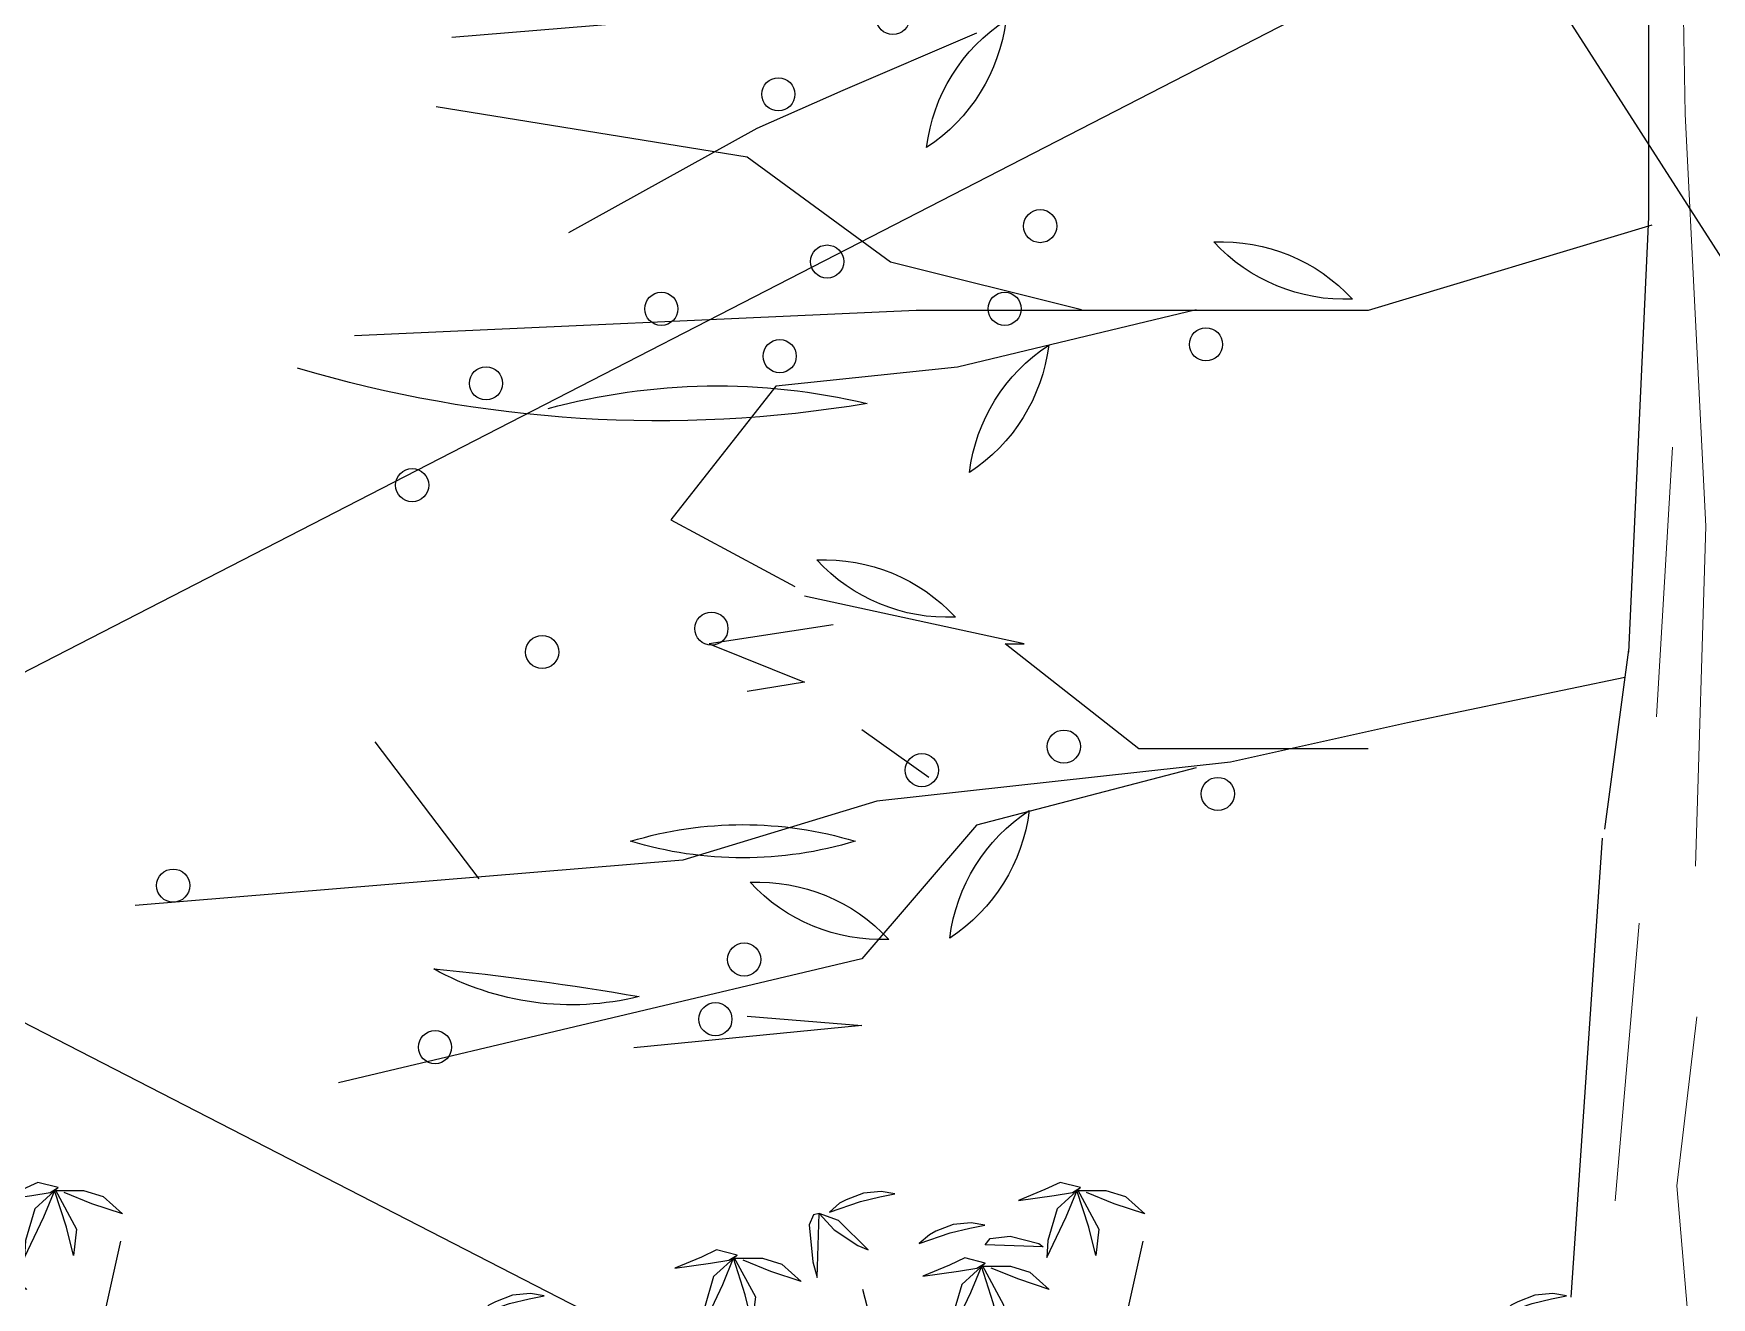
# Model space of a CAD drawing. Extents: x -1568 to -728, y -1287 to -990.
# Drawn here: x -929.13 to -921.56, y -1142.89 to -1137.19 of the extents above; entities that cross this region are included whole.
import ezdxf

# ---------------------------------------------------------------- set-up
doc = ezdxf.new("R2010")
doc.units = 0
doc.header["$LTSCALE"] = 5
doc.layers.get('0').update_dxf_attribs({"linetype": 'CONTINUOUS'})
doc.layers.add('LV', color=3, linetype='CONTINUOUS')
doc.layers.add('标注', color=4, linetype='CONTINUOUS', lineweight=15)

# ---------------------------------------------------------------- blocks, each defined once
blk = doc.blocks.new('tree104')
at = {"color": 0}
for points in [[(-3650, 22161), (-3949, 22235), (-4174, 22131), (-4563, 21966), (-4039, 22041), (-3770, 22086), (-3650, 22161), (-3994, 21847), (-4129, 21383), (-4144, 21129), (-3859, 21727), (-3695, 22131), (-3381, 21547), (-3425, 21159), (-3530, 21577), (-3702, 22113), (-3276, 22116), (-2991, 22026), (-2707, 21772), (-3156, 21921), (-3560, 22086)], [(-6377, 22067), (-6578, 22102), (-6839, 22076), (-7092, 21980), (-7188, 21927), (-7337, 21796), (-6883, 21953), (-6595, 22023), (-6377, 22067)], [(-7487, 21778), (-7570, 21758), (-7633, 21611), (-7581, 21068), (-7518, 20839), (-7487, 21778), (-7267, 21538), (-6922, 21309), (-6766, 21246), (-7204, 21674), (-7487, 21778)], [(-5057, 21606), (-5258, 21641), (-5520, 21615), (-5773, 21519), (-5869, 21466), (-6017, 21335), (-5563, 21492), (-5275, 21562), (-5057, 21606)], [(-5049, 21318), (-4975, 21412), (-4682, 21444), (-4263, 21339), (-4200, 21287), (-5049, 21318)], [(-8694, 21167), (-8993, 21242), (-9218, 21137), (-9607, 20973), (-9083, 21048), (-8814, 21093), (-8694, 21167), (-9038, 20853), (-9173, 20390), (-9188, 20135), (-8904, 20734), (-8739, 21137), (-8425, 20554), (-8470, 20165), (-8574, 20584), (-8746, 21120), (-8320, 21122), (-8036, 21033), (-7751, 20778), (-8200, 20928), (-8604, 21093)], [(-3260, 18994), (-2729, 21373)], [(-5051, 21050), (-5350, 21125), (-5575, 21020), (-5964, 20856), (-5440, 20930), (-5171, 20975), (-5051, 21050), (-5395, 20736), (-5530, 20272), (-5545, 20018), (-5260, 20616), (-5096, 21020), (-4781, 20437), (-4826, 20048), (-4931, 20467), (-5103, 21003), (-4677, 21005), (-4392, 20916), (-4108, 20661), (-4557, 20811), (-4961, 20975)], [(-6137, 17921), (-6846, 20663)], [(3486, 20569), (3285, 20604), (3023, 20578), (2770, 20482), (2674, 20429), (2526, 20298), (2980, 20455), (3268, 20525), (3486, 20569)]]:
    blk.add_lwpolyline(points, dxfattribs=at)
blk = doc.blocks.new('shu')
at = {"color": 72}
for p, q in [((-1380.178, -1069.2039), (-1380.2245, -1071.8993)), ((-1380.2245, -1071.8993), (-1380.3175, -1073.7581)), ((-1380.1668, -1073.4018), (-1380.0941, -1074.618)), ((-1380.3175, -1073.7581), (-1380.271, -1075.2917)), ((-1380.0165, -1075.548), (-1379.9075, -1076.8005)), ((-1380.2767, -1075.9708), (-1380.1858, -1076.7332)), ((-1380.1858, -1076.7332), (-1380.2403, -1077.3686))]:
    blk.add_line(p, q, dxfattribs=at)
at = {"layer": 'LV', "color": 72}
for p, q in [((-1380.0597, -1072.363), (-1380.0597, -1070.5434)), ((-1376.467, -1071.4047), (-1374.6606, -1071.5533)), ((-1377.0271, -1071.5338), (-1376.4239, -1071.7921)), ((-1376.4239, -1071.7921), (-1376.0362, -1071.9642)), ((-1375.9931, -1072.0933), (-1374.5895, -1071.866)), ((-1376.0362, -1071.9642), (-1375.1868, -1072.4344)), ((-1376.6393, -1072.5668), (-1375.9931, -1072.0933)), ((-1379.9698, -1074.3262), (-1380.0597, -1072.363)), ((-1380.0731, -1072.3991), (-1378.7935, -1072.785)), ((-1377.501, -1072.782), (-1376.6393, -1072.5668)), ((-1378.7935, -1072.785), (-1377.9071, -1072.785)), ((-1378.018, -1072.782), (-1376.9409, -1073.0402)), ((-1377.9071, -1072.785), (-1376.7549, -1072.785)), ((-1376.7549, -1072.785), (-1374.2214, -1072.8985)), ((-1376.9409, -1073.0402), (-1376.1223, -1073.1263)), ((-1376.1223, -1073.1263), (-1375.6484, -1073.7289)), ((-1375.6484, -1073.7289), (-1376.2081, -1074.0301)), ((-1377.2425, -1074.2884), (-1376.2516, -1074.0732)), ((-1376.3808, -1074.2023), (-1375.8208, -1074.2884)), ((-1377.7595, -1074.7618), (-1377.1563, -1074.2884)), ((-1377.1563, -1074.2884), (-1377.2425, -1074.2884)), ((-1375.8208, -1074.2884), (-1376.2512, -1074.4605)), ((-1379.8609, -1075.1244), (-1379.9698, -1074.315)), ((-1379.9517, -1074.4394), (-1378.9707, -1074.6444)), ((-1376.2512, -1074.4605), (-1375.9927, -1074.5036)), ((-1378.9707, -1074.6444), (-1378.173, -1074.8215)), ((-1376.8117, -1074.8909), (-1376.5097, -1074.6757)), ((-1374.313, -1074.7296), (-1374.7824, -1075.3486)), ((-1378.7935, -1074.7618), (-1377.7595, -1074.7618)), ((-1378.173, -1074.8215), (-1376.5776, -1074.9986)), ((-1378.018, -1074.8479), (-1377.0271, -1075.1061)), ((-1376.5776, -1074.9986), (-1375.7019, -1075.2643)), ((-1377.0271, -1075.1061), (-1376.5101, -1075.7087)), ((-1379.7103, -1077.2358), (-1379.8508, -1075.1647)), ((-1375.7019, -1075.2643), (-1373.2323, -1075.4688)), ((-1376.5101, -1075.7087), (-1374.1492, -1076.268)), ((-1375.9931, -1075.967), (-1376.5097, -1076.01)), ((-1376.5097, -1076.01), (-1375.4807, -1076.1112))]:
    blk.add_line(p, q, dxfattribs=at)
for centre, radius, start, end in [((-1377.5992, -1072.1469), 0.8031, 6.96973, 56.8145), ((-1376.3625, -1071.3774), 0.8031, 186.96973, 236.8145), ((-1376.6501, -1071.4651), 0.0748, 180, 0), ((-1376.1332, -1071.8094), 0.0748, 0, 180), ((-1376.1332, -1071.8094), 0.0748, 180, 0), ((-1377.3145, -1072.4039), 0.0748, 0, 180), ((-1377.3145, -1072.4039), 0.0748, 180, 0), ((-1378.1325, -1073.2776), 0.8031, 87.49918, 137.34396), ((-1378.6881, -1071.9311), 0.8031, 267.49918, 317.34396), ((-1376.3531, -1072.564), 0.0748, 0, 180), ((-1376.3531, -1072.564), 0.0748, 180, 0), ((-1377.1543, -1072.7774), 0.0748, 0, 180), ((-1375.6053, -1072.7774), 0.0748, 0, 180), ((-1377.1543, -1072.7774), 0.0748, 180, 0), ((-1375.6053, -1072.7774), 0.0748, 180, 0), ((-1378.0623, -1072.9375), 0.0748, 0, 180), ((-1376.1394, -1072.9908), 0.0748, 0, 180), ((-1378.0623, -1072.9375), 0.0748, 180, 0), ((-1377.7923, -1073.6131), 0.8031, 6.96973, 56.8145), ((-1376.5556, -1072.8435), 0.8031, 186.96973, 236.8145), ((-1376.1394, -1072.9908), 0.0748, 180, 0), ((-1375.5933, -1067.5908), 5.6916, 260.49532, 286.63802), ((-1374.8144, -1073.1132), 0.0748, 0, 180), ((-1375.8583, -1076.0225), 2.8979, 74.72018, 103.46608), ((-1374.8144, -1073.1132), 0.0748, 180, 0), ((-1374.4814, -1073.5726), 0.0748, 0, 180), ((-1374.4814, -1073.5726), 0.0748, 180, 0), ((-1376.3414, -1074.7121), 0.8031, 87.49918, 137.34396), ((-1376.897, -1073.3656), 0.8031, 267.49918, 317.34396), ((-1375.8312, -1074.2196), 0.0748, 0, 180), ((-1375.8312, -1074.2196), 0.0748, 180, 0), ((-1375.0681, -1074.3252), 0.0748, 0, 180), ((-1375.0681, -1074.3252), 0.0748, 180, 0), ((-1377.4213, -1074.7517), 0.0748, 0, 180), ((-1377.4213, -1074.7517), 0.0748, 180, 0), ((-1376.7804, -1074.8584), 0.0748, 0, 180), ((-1378.1157, -1074.9652), 0.0748, 0, 180), ((-1376.7804, -1074.8584), 0.0748, 180, 0), ((-1378.1157, -1074.9652), 0.0748, 180, 0), ((-1377.7041, -1075.7127), 0.8031, 6.96973, 56.8145), ((-1376.4674, -1074.9431), 0.8031, 186.96973, 236.8145), ((-1375.9731, -1076.8574), 1.7536, 73.2066, 106.7934), ((-1375.9731, -1073.4998), 1.7536, 253.2066, 286.7934), ((-1373.4032, -1075.3787), 0.0748, 0, 180), ((-1376.0407, -1076.1658), 0.8031, 87.49918, 137.34396), ((-1376.5963, -1074.8193), 0.8031, 267.49918, 317.34396), ((-1373.4032, -1075.3787), 0.0748, 180, 0), ((-1375.9792, -1075.7122), 0.0748, 0, 180), ((-1375.9792, -1075.7122), 0.0748, 180, 0), ((-1373.3281, -1088.4898), 12.7971, 95.6087, 99.79431), ((-1375.2, -1074.6473), 1.2691, 256.09509, 299.30792), ((-1375.8493, -1075.9814), 0.0748, 0, 180), ((-1375.8493, -1075.9814), 0.0748, 180, 0), ((-1374.5845, -1076.1075), 0.0748, 0, 180), ((-1374.5845, -1076.1075), 0.0748, 180, 0)]:
    blk.add_arc(centre, radius, start, end, dxfattribs=at)

msp = doc.modelspace()

# ---------------------------------------------------------------- linework, layer by layer
for p, q in [((-925.96722, -1131.24878), (-914.45685, -1149.21593)), ((-922.51195, -1136.6423), (-946.95685, -1149.21593)), ((-938.90175, -1136.6423), (-914.45685, -1149.21593))]:
    msp.add_line(p, q)

# ---------------------------------------------------------------- block references
at = {"color": 74, "xscale": 0.0003072000108659267, "yscale": 0.0003072000108659267, "zscale": 0.0003072000000000001}
for p in [(-927.89639, -1149.19817), (-923.28448, -1149.19817)]:
    msp.add_blockref('tree104', p, dxfattribs=at)
at = {"layer": '标注', "xscale": -1}
msp.add_blockref('shu', (-2301.90207, -65.6504), dxfattribs=at)

doc.saveas('drawing.dxf')
